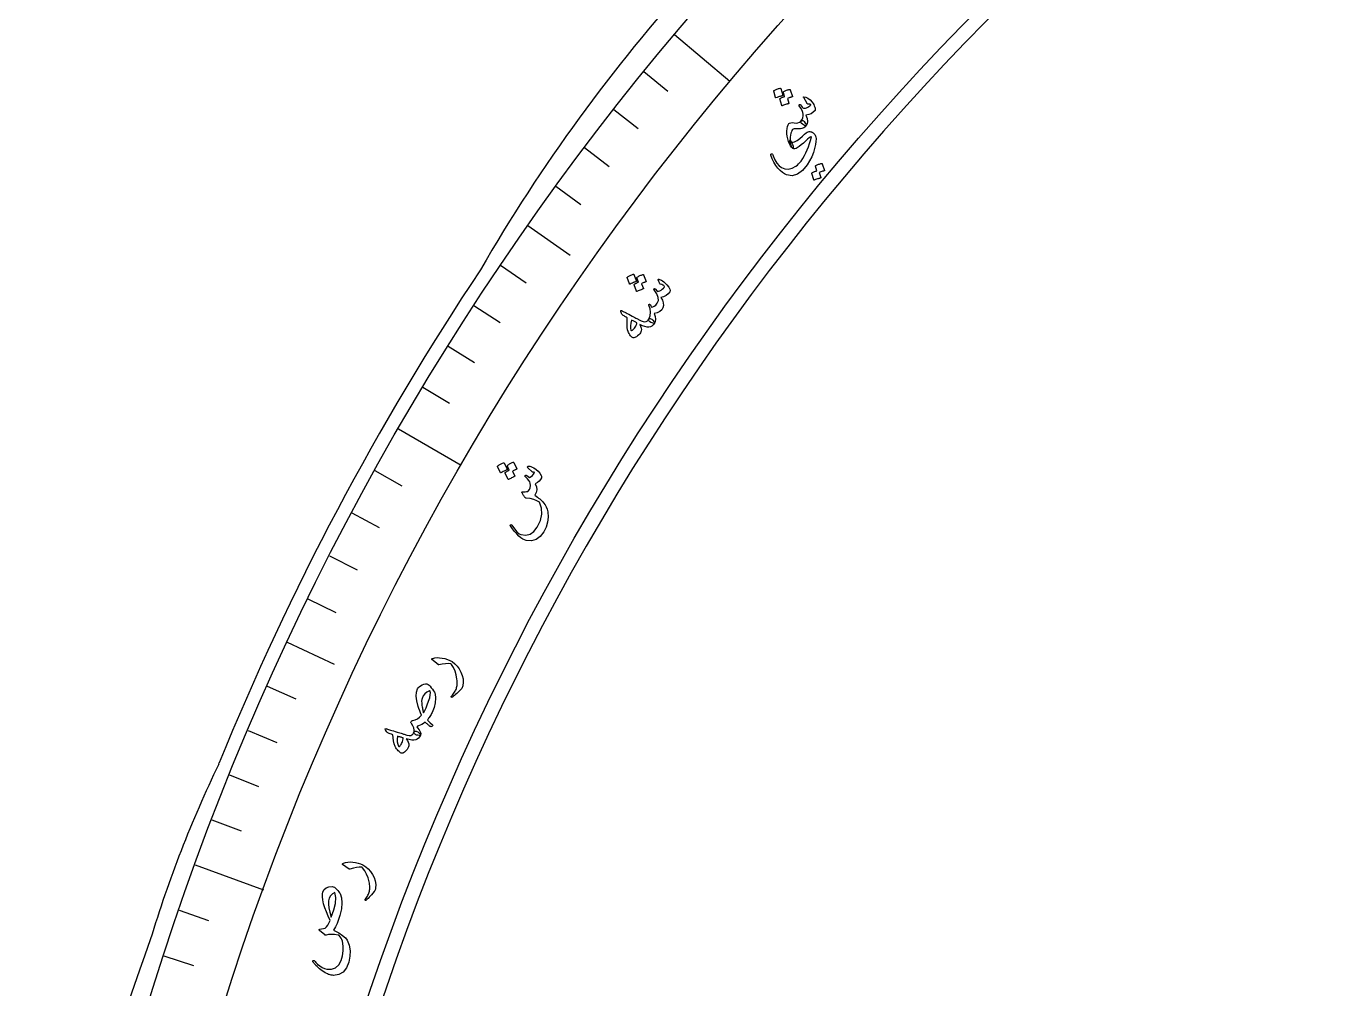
# Model space of a CAD drawing. Header units: millimetres. Extents: x -76 to 76, y -76 to 98.
# Drawn here: x -75.18 to -39.3, y 22.32 to 48.5 of the extents above; entities that cross this region are included whole.
import ezdxf

# ---------------------------------------------------------------- set-up
doc = ezdxf.new("R2010")
doc.units = ezdxf.units.MM
for name, color, linetype in [('CUT_INNER', 6, 'Continuous'), ('CUT_OUTER', 1, 'Continuous'), ('ENGRAVE', 7, 'Continuous'), ('ENGRAVE_FINE', 8, 'Continuous'), ('TEXT', 5, 'Continuous')]:
    doc.layers.add(name, color=color, linetype=linetype)

msp = doc.modelspace()

# ---------------------------------------------------------------- linework, layer by layer
at = {"layer": 'CUT_INNER'}
msp.add_arc((0.0001, -0.0002), 69.0824, 92.275255, 358.242372, dxfattribs=at)
at = {"layer": 'CUT_OUTER'}
msp.add_lwpolyline([(-69.9423, 28.4308), (-69.9289, 28.4641)], dxfattribs=at)
for centre, radius, start, end in [((-22.4868, 18.5562), 46.5909, 137.85452, 149.95848), ((-0.0173, 0.0081), 75.4809, 146.306722, 157.852274), ((-40.3642, 14.1611), 32.8404, 154.24535, 163.20731), ((-11.0458, 1.3635), 64.7164, 159.857567, 172.293319)]:
    msp.add_arc(centre, radius, start, end, dxfattribs=at)
at = {"layer": 'ENGRAVE'}
for points in [[(-57.5414, 48.283), (-56.0272, 47.0124)], [(-61.5306, 43.0842), (-60.374, 42.2744)], [(-65.0515, 37.5575), (-63.3397, 36.5692)], [(-68.0773, 31.7449), (-66.7977, 31.1483)], [(-70.585, 25.6908), (-68.7276, 25.0148)]]:
    msp.add_lwpolyline(points, dxfattribs=at)
for radius in [75.1149, 73.1384, 69.4676]:
    msp.add_circle((0, 0), radius, dxfattribs=at)
at = {"layer": 'ENGRAVE_FINE'}
for points in [[(-58.3753, 47.2714), (-57.717, 46.7383)], [(-59.1914, 46.2454), (-58.5239, 45.7238)], [(-59.9895, 45.2053), (-59.3129, 44.6955)], [(-60.7693, 44.1515), (-60.0839, 43.6535)], [(-62.2731, 42.0037), (-61.5708, 41.53)], [(-62.9967, 40.9105), (-62.2863, 40.4492)], [(-63.7011, 39.8049), (-62.9827, 39.356)], [(-64.3861, 38.6871), (-63.66, 38.2508)], [(-65.697, 36.4165), (-64.9561, 36.0058)], [(-66.3226, 35.2643), (-65.5746, 34.8666)], [(-66.9279, 34.1015), (-66.1731, 33.7169)], [(-67.5129, 32.9282), (-66.7515, 32.5569)], [(-68.6209, 30.552), (-67.847, 30.2075)], [(-69.1437, 29.3497), (-68.3639, 29.0188)], [(-69.6454, 28.1386), (-68.8599, 27.8212)], [(-70.1258, 26.9188), (-69.335, 26.6152)], [(-71.0226, 24.455), (-70.2216, 24.1792)], [(-71.4386, 23.2118), (-70.6329, 22.95)]]:
    msp.add_lwpolyline(points, dxfattribs=at)
at = {"layer": 'TEXT'}
for points in [[(-54.8356, 46.7438), (-54.8358, 46.7475), (-54.8346, 46.7514), (-54.8319, 46.7554), (-54.8277, 46.7595), (-54.8081, 46.7705), (-54.7883, 46.7804), (-54.7684, 46.7893), (-54.7483, 46.7972), (-54.7279, 46.804), (-54.7069, 46.8099), (-54.6854, 46.8147), (-54.6633, 46.8186), (-54.6566, 46.8185), (-54.6515, 46.8169), (-54.648, 46.8139), (-54.6461, 46.8095), (-54.5907, 46.6274), (-54.5909, 46.6227), (-54.5938, 46.6188), (-54.5994, 46.6159), (-54.6077, 46.6139), (-54.6148, 46.6121), (-54.6258, 46.609), (-54.6406, 46.6047), (-54.6592, 46.5991), (-54.6819, 46.592), (-54.7088, 46.5832), (-54.7399, 46.5727), (-54.7752, 46.5606), (-54.7804, 46.5594), (-54.7842, 46.5598), (-54.7866, 46.5618), (-54.7876, 46.5655)], [(-54.5729, 46.7131), (-54.5732, 46.7169), (-54.572, 46.7207), (-54.5692, 46.7247), (-54.565, 46.7288), (-54.5455, 46.7397), (-54.5257, 46.7495), (-54.5058, 46.7583), (-54.4858, 46.7661), (-54.4653, 46.7729), (-54.4444, 46.7787), (-54.4229, 46.7834), (-54.4008, 46.7872), (-54.3954, 46.7869), (-54.3909, 46.785), (-54.3875, 46.7815), (-54.385, 46.7764), (-54.3298, 46.5945), (-54.33, 46.591), (-54.3327, 46.5878), (-54.3378, 46.5851), (-54.3454, 46.5827), (-54.3505, 46.5812), (-54.3585, 46.5788), (-54.3693, 46.5756), (-54.3829, 46.5714), (-54.3993, 46.5663), (-54.4183, 46.5601), (-54.4399, 46.5529), (-54.4642, 46.5445), (-54.4226, 46.4112), (-54.4228, 46.4065), (-54.4257, 46.4027), (-54.4313, 46.3998), (-54.4396, 46.3978), (-54.4467, 46.396), (-54.4576, 46.393), (-54.4724, 46.3886), (-54.491, 46.383), (-54.5136, 46.376), (-54.5404, 46.3673), (-54.5715, 46.3569), (-54.6067, 46.3448), (-54.6112, 46.3443), (-54.6146, 46.3452), (-54.6167, 46.3476), (-54.6177, 46.3513), (-54.666, 46.5292), (-54.6663, 46.533), (-54.6651, 46.5368), (-54.6624, 46.5408), (-54.6582, 46.545), (-54.6444, 46.5527), (-54.6304, 46.5601), (-54.6162, 46.5671), (-54.6017, 46.5738), (-54.587, 46.5799), (-54.5721, 46.5853), (-54.557, 46.5899), (-54.5416, 46.5938)], [(-54.0215, 46.5643), (-54.0256, 46.5725), (-54.026, 46.5786), (-54.0226, 46.5825), (-54.0155, 46.5842), (-53.9611, 46.5782), (-53.9053, 46.552), (-53.848, 46.5056), (-53.7892, 46.4392), (-53.7668, 46.4072), (-53.7478, 46.3749), (-53.7321, 46.3424), (-53.7197, 46.3097), (-53.7111, 46.2783), (-53.7068, 46.2527), (-53.7069, 46.233), (-53.7113, 46.2192), (-53.7588, 46.1667), (-53.8163, 46.1277), (-53.8837, 46.1021), (-53.9613, 46.0898), (-53.9292, 45.995), (-53.9168, 45.915), (-53.924, 45.8497), (-53.9508, 45.7992), (-53.9581, 45.7949), (-53.9691, 45.7947), (-53.9838, 45.7988), (-54.0023, 45.807), (-54.0546, 45.8402), (-54.0876, 45.8705), (-54.1013, 45.8978), (-54.0957, 45.9222), (-54.067, 45.9708), (-54.0475, 46.0187), (-54.0373, 46.0659), (-54.0364, 46.1124), (-54.0457, 46.1614), (-54.0663, 46.2163), (-54.0982, 46.2771), (-54.1414, 46.3438), (-54.1457, 46.3527), (-54.1468, 46.3609), (-54.1447, 46.3685), (-54.1393, 46.3754), (-54.1317, 46.3805), (-54.124, 46.3811), (-54.1164, 46.3772), (-54.1089, 46.3688), (-54.0824, 46.3345), (-54.06, 46.3081), (-54.0415, 46.2897), (-54.0271, 46.2792), (-54.013, 46.2755), (-53.9943, 46.2761), (-53.9708, 46.281), (-53.9426, 46.2902), (-53.912, 46.3042), (-53.8825, 46.322), (-53.8544, 46.3436), (-53.8274, 46.3691), (-53.8273, 46.3692), (-53.827, 46.3695), (-53.8266, 46.37), (-53.826, 46.3707), (-53.8266, 46.3731), (-53.8294, 46.3757), (-53.8345, 46.3785), (-53.8418, 46.3815), (-53.8525, 46.3845), (-53.8676, 46.3871), (-53.8873, 46.3894), (-53.9114, 46.3913), (-53.9157, 46.3917), (-53.9198, 46.3937), (-53.9236, 46.3971), (-53.9271, 46.4021)], [(-54.0943, 45.9238), (-54.07, 45.9381), (-54.0475, 45.9413), (-54.027, 45.9333), (-54.0083, 45.9142), (-53.9768, 45.8689), (-53.9564, 45.8349), (-53.9473, 45.8122), (-53.9495, 45.8008), (-53.9698, 45.7809), (-53.9926, 45.763), (-54.0178, 45.7472), (-54.0453, 45.7334), (-54.0753, 45.7229), (-54.1104, 45.7169), (-54.1509, 45.7152), (-54.1965, 45.718), (-54.241, 45.7202), (-54.2776, 45.7168), (-54.3065, 45.7079), (-54.3276, 45.6935), (-54.3428, 45.6711), (-54.3571, 45.6379), (-54.3704, 45.5939), (-54.3827, 45.5391), (-54.391, 45.485), (-54.3937, 45.4413), (-54.3907, 45.408), (-54.3821, 45.3851), (-54.35, 45.3336), (-54.3262, 45.2865), (-54.3109, 45.2437), (-54.304, 45.2052), (-54.3042, 45.1935), (-54.3063, 45.1867), (-54.3101, 45.1847), (-54.3157, 45.1877), (-54.3495, 45.2171), (-54.3803, 45.2578), (-54.4083, 45.3098), (-54.4334, 45.3731), (-54.4538, 45.4424), (-54.4679, 45.5122), (-54.4756, 45.5826), (-54.4768, 45.6537), (-54.4728, 45.7205), (-54.4629, 45.777), (-54.4472, 45.8231), (-54.4258, 45.8589), (-54.4057, 45.8745), (-54.375, 45.883), (-54.3338, 45.8844), (-54.2821, 45.8785), (-54.2288, 45.8741), (-54.1797, 45.8802), (-54.1349, 45.8967), (-54.0943, 45.9238)], [(-54.1942, 45.1983), (-54.2273, 45.1788), (-54.258, 45.1696), (-54.2863, 45.1707), (-54.3122, 45.182), (-54.3339, 45.203), (-54.3544, 45.2369), (-54.3737, 45.2839), (-54.3918, 45.3439), (-54.3984, 45.3703), (-54.4024, 45.3897), (-54.4036, 45.402), (-54.4021, 45.4073), (-54.3993, 45.4066), (-54.395, 45.4027), (-54.3893, 45.3955), (-54.3821, 45.3851), (-54.3634, 45.3645), (-54.3388, 45.3538), (-54.3085, 45.3529), (-54.2723, 45.3618), (-54.2354, 45.3773), (-54.1987, 45.398), (-54.162, 45.4239), (-54.1254, 45.4549), (-54.0543, 45.5204), (-53.9968, 45.5708), (-53.9529, 45.6062), (-53.9226, 45.6267), (-53.8989, 45.6372), (-53.8747, 45.6425), (-53.8501, 45.6425), (-53.825, 45.6374), (-53.8122, 45.6329), (-53.8001, 45.6276), (-53.7885, 45.6217), (-53.7775, 45.615), (-53.7671, 45.6076), (-53.757, 45.5993), (-53.7473, 45.5901), (-53.738, 45.5801), (-53.7219, 45.5606), (-53.7083, 45.5399), (-53.6973, 45.5178), (-53.6887, 45.4945), (-53.6825, 45.442), (-53.6864, 45.3722), (-53.7003, 45.2851), (-53.7243, 45.1806), (-53.7586, 45.0682), (-53.8035, 44.9571), (-53.8592, 44.8473), (-53.9256, 44.7387), (-54.054, 44.5791), (-54.1904, 44.48), (-54.3353, 44.4412), (-54.4888, 44.463), (-54.5447, 44.4889), (-54.6021, 44.5278), (-54.6612, 44.5799), (-54.7218, 44.645), (-54.7793, 44.7207), (-54.8306, 44.8056), (-54.8756, 44.8998), (-54.9143, 45.0033), (-54.9152, 45.011), (-54.9147, 45.0179), (-54.9128, 45.024), (-54.9094, 45.0293), (-54.9045, 45.0341), (-54.899, 45.037), (-54.8929, 45.0382), (-54.8863, 45.0375), (-54.8797, 45.0333), (-54.872, 45.0224), (-54.8634, 45.0049), (-54.8536, 44.9808), (-54.8046, 44.8721), (-54.7504, 44.7828), (-54.6909, 44.7127), (-54.6264, 44.6617), (-54.5359, 44.6244), (-54.4399, 44.6179), (-54.3384, 44.6421), (-54.2313, 44.697), (-54.1938, 44.7259), (-54.1579, 44.7594), (-54.1236, 44.7976), (-54.0908, 44.8405), (-54.0437, 44.9124), (-54.0003, 44.987), (-53.9605, 45.0643), (-53.9243, 45.1443), (-53.8914, 45.2272), (-53.8615, 45.3131), (-53.8347, 45.402), (-53.8109, 45.4939), (-53.8103, 45.4948), (-53.81, 45.4958), (-53.8098, 45.4971), (-53.8098, 45.4985), (-53.8118, 45.5003), (-53.8157, 45.5014), (-53.8216, 45.5017), (-53.8295, 45.5014), (-53.8449, 45.4935), (-53.8734, 45.4714), (-53.915, 45.435), (-53.9697, 45.3843), (-54.03, 45.3286), (-54.0876, 45.279), (-54.1423, 45.2356), (-54.1942, 45.1983)], [(-53.7, 44.6997), (-53.7003, 44.7033), (-53.6992, 44.7071), (-53.6966, 44.7111), (-53.6926, 44.7151), (-53.6735, 44.7258), (-53.6543, 44.7355), (-53.6349, 44.7442), (-53.6152, 44.7518), (-53.5952, 44.7585), (-53.5747, 44.7642), (-53.5535, 44.7689), (-53.5319, 44.7726), (-53.5264, 44.7723), (-53.522, 44.7704), (-53.5185, 44.767), (-53.516, 44.762), (-53.4564, 44.5829), (-53.4565, 44.5795), (-53.4591, 44.5764), (-53.4641, 44.5737), (-53.4716, 44.5714), (-53.4774, 44.5704), (-53.4863, 44.5682), (-53.498, 44.5647), (-53.5127, 44.5599), (-53.5305, 44.5539), (-53.5516, 44.5466), (-53.576, 44.538), (-53.6037, 44.5281), (-53.558, 44.3881), (-53.5573, 44.3829), (-53.5596, 44.3787), (-53.5647, 44.3756), (-53.5728, 44.3736), (-53.5797, 44.3718), (-53.5904, 44.3688), (-53.6049, 44.3645), (-53.6232, 44.359), (-53.6454, 44.3521), (-53.6716, 44.3435), (-53.702, 44.3332), (-53.7365, 44.3213), (-53.741, 44.3208), (-53.7443, 44.3218), (-53.7465, 44.3241), (-53.7476, 44.3278), (-53.8019, 44.5041), (-53.8022, 44.5078), (-53.8011, 44.5116), (-53.7986, 44.5155), (-53.7945, 44.5196), (-53.7791, 44.5293), (-53.7632, 44.538), (-53.7469, 44.5457), (-53.7303, 44.5525), (-53.7134, 44.5583), (-53.6963, 44.5633), (-53.679, 44.5674), (-53.6616, 44.5708)], [(-58.8239, 41.6681), (-58.8245, 41.6718), (-58.8236, 41.6758), (-58.8213, 41.68), (-58.8175, 41.6845), (-58.7989, 41.6972), (-58.7801, 41.7088), (-58.7611, 41.7195), (-58.7418, 41.7291), (-58.722, 41.7378), (-58.7016, 41.7455), (-58.6806, 41.7523), (-58.659, 41.7581), (-58.6523, 41.7586), (-58.6471, 41.7575), (-58.6433, 41.7548), (-58.641, 41.7506), (-58.5696, 41.5741), (-58.5694, 41.5694), (-58.5719, 41.5653), (-58.5772, 41.5619), (-58.5853, 41.5592), (-58.5923, 41.5567), (-58.6029, 41.5527), (-58.6173, 41.547), (-58.6354, 41.5398), (-58.6573, 41.5307), (-58.6833, 41.5195), (-58.7134, 41.5063), (-58.7474, 41.491), (-58.7525, 41.4894), (-58.7563, 41.4894), (-58.7589, 41.4913), (-58.7602, 41.4948)], [(-58.5595, 41.6612), (-58.5601, 41.6649), (-58.5593, 41.6688), (-58.5569, 41.673), (-58.5531, 41.6775), (-58.5346, 41.6901), (-58.5158, 41.7017), (-58.4967, 41.7122), (-58.4774, 41.7218), (-58.4577, 41.7304), (-58.4373, 41.738), (-58.4163, 41.7447), (-58.3947, 41.7504), (-58.3892, 41.7506), (-58.3846, 41.7491), (-58.3809, 41.7459), (-58.378, 41.7411), (-58.3067, 41.5647), (-58.3066, 41.5613), (-58.309, 41.5579), (-58.3139, 41.5547), (-58.3213, 41.5516), (-58.3262, 41.5497), (-58.3339, 41.5466), (-58.3444, 41.5424), (-58.3576, 41.537), (-58.3734, 41.5305), (-58.3918, 41.5226), (-58.4128, 41.5134), (-58.4362, 41.503), (-58.3828, 41.3739), (-58.3826, 41.3692), (-58.3851, 41.3651), (-58.3905, 41.3617), (-58.3985, 41.359), (-58.4054, 41.3566), (-58.4161, 41.3525), (-58.4304, 41.3469), (-58.4484, 41.3397), (-58.4704, 41.3306), (-58.4963, 41.3195), (-58.5263, 41.3064), (-58.5603, 41.2911), (-58.5648, 41.2903), (-58.5682, 41.2909), (-58.5705, 41.293), (-58.5718, 41.2967), (-58.6359, 41.4696), (-58.6365, 41.4733), (-58.6356, 41.4773), (-58.6333, 41.4815), (-58.6295, 41.486), (-58.6164, 41.4949), (-58.6031, 41.5035), (-58.5896, 41.5118), (-58.5758, 41.5198), (-58.5617, 41.5272), (-58.5473, 41.5339), (-58.5326, 41.5398), (-58.5177, 41.5451)], [(-57.9853, 41.6113), (-57.9852, 41.6169), (-57.9811, 41.6207), (-57.9732, 41.6227), (-57.9614, 41.6228), (-57.9439, 41.6196), (-57.922, 41.6108), (-57.8955, 41.5965), (-57.8646, 41.5767), (-57.8303, 41.5529), (-57.7986, 41.5273), (-57.7695, 41.5001), (-57.7428, 41.4711), (-57.6956, 41.4083), (-57.6671, 41.3557), (-57.6572, 41.3133), (-57.666, 41.2811), (-57.7126, 41.2234), (-57.7682, 41.1789), (-57.8328, 41.1475), (-57.9065, 41.1293), (-57.8658, 41.052), (-57.8432, 40.9786), (-57.8388, 40.9091), (-57.8526, 40.8436), (-57.8851, 40.7876), (-57.936, 40.7436), (-58.0055, 40.7117), (-58.0937, 40.6918), (-58.068, 40.6077), (-58.0578, 40.5358), (-58.0632, 40.4762), (-58.0842, 40.4287), (-58.0948, 40.4236), (-58.1146, 40.4256), (-58.1437, 40.4346), (-58.182, 40.4507), (-58.2168, 40.471), (-58.2381, 40.4922), (-58.2459, 40.5143), (-58.2402, 40.5373), (-58.2027, 40.6296), (-58.1891, 40.7239), (-58.1994, 40.8202), (-58.2337, 40.9187), (-58.2355, 40.9241), (-58.2362, 40.9289), (-58.2356, 40.9332), (-58.2338, 40.9369), (-58.2305, 40.9407), (-58.2266, 40.9435), (-58.2222, 40.9452), (-58.2172, 40.9459), (-58.2067, 40.9409), (-58.1936, 40.9261), (-58.1778, 40.9013), (-58.1594, 40.8665), (-58.1238, 40.8701), (-58.0867, 40.8882), (-58.0479, 40.921), (-58.0075, 40.9684), (-57.9761, 41.0409), (-57.9802, 41.1267), (-58.0198, 41.2258), (-58.0947, 41.3383), (-58.0986, 41.344), (-58.1007, 41.349), (-58.101, 41.3534), (-58.0994, 41.3572), (-58.0955, 41.3617), (-58.0913, 41.365), (-58.0866, 41.367), (-58.0815, 41.3678), (-58.0757, 41.3669), (-58.0704, 41.3651), (-58.0658, 41.3625), (-58.0618, 41.359), (-58.0019, 41.2903), (-57.9697, 41.2977), (-57.9368, 41.3107), (-57.9031, 41.3293), (-57.8686, 41.3535), (-57.8387, 41.3797), (-57.82, 41.4024), (-57.8124, 41.4218), (-57.816, 41.4379), (-57.8292, 41.4517), (-57.852, 41.4656), (-57.8845, 41.4796), (-57.9267, 41.4937), (-57.9351, 41.5026), (-57.9477, 41.5251), (-57.9644, 41.5613), (-57.9853, 41.6113)], [(-58.9941, 40.7432), (-58.9979, 40.761), (-58.9936, 40.77), (-58.9812, 40.7702), (-58.9609, 40.7616), (-58.9493, 40.7554), (-58.9331, 40.747), (-58.9124, 40.7364), (-58.8871, 40.7236), (-58.857, 40.7083), (-58.8222, 40.6903), (-58.7824, 40.6695), (-58.7378, 40.6461), (-58.694, 40.6231), (-58.6547, 40.6024), (-58.6201, 40.5842), (-58.5901, 40.5683), (-58.5648, 40.5549), (-58.5443, 40.544), (-58.5287, 40.5356), (-58.5178, 40.5298), (-58.4484, 40.4949), (-58.3904, 40.4736), (-58.3438, 40.466), (-58.3086, 40.4721), (-58.2905, 40.4809), (-58.273, 40.4947), (-58.2562, 40.5135), (-58.2402, 40.5373), (-58.2282, 40.5496), (-58.2139, 40.5556), (-58.1974, 40.5551), (-58.1785, 40.5482), (-58.1583, 40.5364), (-58.1394, 40.5222), (-58.1217, 40.5058), (-58.1054, 40.487), (-58.0929, 40.4689), (-58.0852, 40.4531), (-58.0823, 40.4397), (-58.0842, 40.4287), (-58.116, 40.3839), (-58.1513, 40.3507), (-58.19, 40.3291), (-58.2322, 40.3192), (-58.2826, 40.3212), (-58.3415, 40.3347), (-58.4087, 40.3598), (-58.4844, 40.3963), (-58.4597, 40.3431), (-58.4442, 40.2956), (-58.4379, 40.2539), (-58.4407, 40.2178), (-58.4498, 40.1932), (-58.4646, 40.1672), (-58.4853, 40.1397), (-58.5117, 40.1108), (-58.5424, 40.0822), (-58.5708, 40.06), (-58.5967, 40.0441), (-58.6202, 40.0345), (-58.6441, 40.0301), (-58.6654, 40.0309), (-58.6841, 40.037), (-58.7002, 40.0483), (-58.7178, 40.0662), (-58.7355, 40.0883), (-58.7535, 40.1148), (-58.7718, 40.1457), (-58.7892, 40.178), (-58.8023, 40.2049), (-58.8111, 40.2263), (-58.8157, 40.2423), (-58.8257, 40.3203), (-58.83, 40.4008), (-58.8285, 40.484), (-58.8213, 40.5698), (-58.8563, 40.5905), (-58.8862, 40.6087), (-58.9111, 40.6245), (-58.931, 40.6377), (-58.9468, 40.6501), (-58.9595, 40.6632), (-58.9692, 40.6771), (-58.9757, 40.6918)], [(-58.7069, 40.5089), (-58.7288, 40.4308), (-58.739, 40.3589), (-58.7376, 40.2931), (-58.7245, 40.2336), (-58.721, 40.2279), (-58.7164, 40.2248), (-58.7105, 40.2245), (-58.7035, 40.2269), (-58.6832, 40.2397), (-58.6638, 40.2553), (-58.6451, 40.2738), (-58.6273, 40.2949), (-58.6102, 40.3189), (-58.594, 40.3457), (-58.5785, 40.3753), (-58.5638, 40.4076), (-58.5622, 40.413), (-58.5614, 40.4194), (-58.5616, 40.4268), (-58.5628, 40.4351), (-58.5777, 40.4439), (-58.5935, 40.4528), (-58.6102, 40.4619), (-58.6278, 40.471), (-58.6463, 40.4803), (-58.6656, 40.4897), (-58.6858, 40.4992), (-58.7069, 40.5089)], [(-62.351, 36.5258), (-62.352, 36.5294), (-62.3514, 36.5334), (-62.3494, 36.5379), (-62.346, 36.5427), (-62.3286, 36.557), (-62.3109, 36.5702), (-62.2928, 36.5825), (-62.2744, 36.5939), (-62.2554, 36.6042), (-62.2357, 36.6137), (-62.2154, 36.6223), (-62.1943, 36.63), (-62.1877, 36.6311), (-62.1824, 36.6305), (-62.1784, 36.6281), (-62.1757, 36.6241), (-62.0894, 36.4542), (-62.0888, 36.4495), (-62.091, 36.4452), (-62.0961, 36.4414), (-62.1039, 36.4379), (-62.1106, 36.4349), (-62.1208, 36.4299), (-62.1347, 36.423), (-62.1521, 36.4142), (-62.1732, 36.4032), (-62.1982, 36.3898), (-62.227, 36.3739), (-62.2597, 36.3557), (-62.2646, 36.3536), (-62.2684, 36.3534), (-62.2711, 36.355), (-62.2728, 36.3584)], [(-62.0869, 36.5419), (-62.0878, 36.5456), (-62.0872, 36.5496), (-62.0853, 36.554), (-62.0818, 36.5588), (-62.0644, 36.573), (-62.0467, 36.5862), (-62.0286, 36.5984), (-62.0102, 36.6096), (-61.9912, 36.6199), (-61.9716, 36.6293), (-61.9512, 36.6378), (-61.9302, 36.6454), (-61.9247, 36.6461), (-61.92, 36.645), (-61.916, 36.6422), (-61.9127, 36.6376), (-61.8266, 36.4679), (-61.8262, 36.4644), (-61.8283, 36.4608), (-61.8329, 36.4572), (-61.84, 36.4535), (-61.8447, 36.4511), (-61.8522, 36.4474), (-61.8622, 36.4423), (-61.8749, 36.4358), (-61.8902, 36.4278), (-61.9078, 36.4183), (-61.9279, 36.4074), (-61.9504, 36.3949), (-61.8862, 36.2707), (-61.8856, 36.266), (-61.8878, 36.2618), (-61.8928, 36.2579), (-61.9006, 36.2545), (-61.9073, 36.2514), (-61.9175, 36.2465), (-61.9313, 36.2396), (-61.9487, 36.2308), (-61.9698, 36.2199), (-61.9947, 36.2065), (-62.0234, 36.1908), (-62.056, 36.1726), (-62.0604, 36.1713), (-62.0639, 36.1717), (-62.0665, 36.1736), (-62.068, 36.1772), (-62.1466, 36.3441), (-62.1475, 36.3477), (-62.147, 36.3518), (-62.1451, 36.3562), (-62.1416, 36.361), (-62.1294, 36.3711), (-62.1169, 36.3808), (-62.1041, 36.3903), (-62.091, 36.3994), (-62.0776, 36.408), (-62.0638, 36.416), (-62.0497, 36.4232), (-62.0352, 36.4298)], [(-61.5259, 36.4951), (-61.532, 36.503), (-61.5352, 36.5104), (-61.5357, 36.5175), (-61.5333, 36.5241), (-61.5278, 36.5312), (-61.5212, 36.5361), (-61.5135, 36.5387), (-61.5046, 36.5392), (-61.4758, 36.5361), (-61.4433, 36.5268), (-61.407, 36.5113), (-61.3671, 36.4895), (-61.3057, 36.4476), (-61.2523, 36.3997), (-61.2067, 36.3457), (-61.1689, 36.2857), (-61.1615, 36.2685), (-61.1576, 36.252), (-61.1572, 36.2365), (-61.1602, 36.2217), (-61.1836, 36.1757), (-61.2197, 36.1325), (-61.2684, 36.0922), (-61.3298, 36.0547), (-61.2937, 35.9716), (-61.2836, 35.8925), (-61.2996, 35.8175), (-61.3415, 35.7464), (-61.3044, 35.7216), (-61.2693, 35.6967), (-61.2364, 35.6716), (-61.2055, 35.6464), (-61.1764, 35.6209), (-61.149, 35.595), (-61.1231, 35.5686), (-61.0989, 35.5419), (-61.0581, 35.4887), (-61.0258, 35.4303), (-61.002, 35.3666), (-60.9868, 35.2976), (-60.9767, 35.1514), (-60.9909, 35.0113), (-61.0294, 34.8772), (-61.0922, 34.749), (-61.1905, 34.6203), (-61.3032, 34.5382), (-61.4303, 34.5025), (-61.5719, 34.5135), (-61.6164, 34.5291), (-61.665, 34.5548), (-61.7175, 34.5906), (-61.7741, 34.6365), (-61.833, 34.6923), (-61.8907, 34.7567), (-61.947, 34.83), (-62.002, 34.9119), (-62.0051, 34.9177), (-62.0064, 34.9235), (-62.006, 34.9291), (-62.0038, 34.9347), (-62.0004, 34.9396), (-61.9965, 34.9433), (-61.992, 34.9458), (-61.9871, 34.9471), (-61.9812, 34.9465), (-61.9759, 34.9444), (-61.9711, 34.9408), (-61.9668, 34.9357), (-61.8923, 34.829), (-61.826, 34.75), (-61.7681, 34.6988), (-61.7185, 34.6751), (-61.5873, 34.6621), (-61.4699, 34.6916), (-61.3664, 34.7635), (-61.2764, 34.8779), (-61.1879, 35.0589), (-61.1477, 35.2323), (-61.1558, 35.3982), (-61.2124, 35.5568), (-61.2858, 35.5991), (-61.3701, 35.6321), (-61.4653, 35.6558), (-61.5714, 35.6702), (-61.5826, 35.6707), (-61.5918, 35.6728), (-61.5989, 35.6765), (-61.6038, 35.6816), (-61.6185, 35.7032), (-61.6322, 35.7237), (-61.6449, 35.743), (-61.6566, 35.7611), (-61.6671, 35.7779), (-61.6761, 35.7932), (-61.6837, 35.8071), (-61.6898, 35.8195), (-61.6919, 35.8257), (-61.6912, 35.8307), (-61.688, 35.8345), (-61.6821, 35.837), (-61.6782, 35.8379), (-61.6725, 35.8388), (-61.6649, 35.8399), (-61.6553, 35.8411), (-61.644, 35.8421), (-61.6311, 35.8429), (-61.6165, 35.8433), (-61.6003, 35.8433), (-61.5686, 35.8442), (-61.5447, 35.8464), (-61.5285, 35.8501), (-61.52, 35.8553), (-61.4883, 35.9004), (-61.4687, 35.9526), (-61.4611, 36.0118), (-61.4655, 36.0781), (-61.4768, 36.1079), (-61.5019, 36.1454), (-61.5407, 36.1908), (-61.5933, 36.2441), (-61.5983, 36.2491), (-61.6015, 36.2551), (-61.6031, 36.2618), (-61.6029, 36.2694), (-61.6018, 36.276), (-61.5994, 36.2815), (-61.5958, 36.286), (-61.591, 36.2895), (-61.5756, 36.2898), (-61.5526, 36.2798), (-61.5223, 36.2596), (-61.4844, 36.2292), (-61.4402, 36.2527), (-61.4023, 36.2833), (-61.3705, 36.3209), (-61.345, 36.3656), (-61.3586, 36.3729), (-61.3704, 36.3776), (-61.3804, 36.3796), (-61.3885, 36.3791), (-61.3967, 36.3777), (-61.4037, 36.3782), (-61.4097, 36.3806), (-61.4146, 36.3847)], [(-64.1392, 31.2753), (-64.1422, 31.278), (-64.1442, 31.2807), (-64.1455, 31.2832), (-64.1459, 31.2856), (-64.1438, 31.2912), (-64.1382, 31.2966), (-64.1293, 31.3018), (-64.1168, 31.3067), (-64.0587, 31.3214), (-63.9966, 31.328), (-63.9303, 31.3268), (-63.86, 31.3176), (-63.7873, 31.3016), (-63.7186, 31.2799), (-63.6538, 31.2525), (-63.593, 31.2194), (-63.5195, 31.1625), (-63.4545, 31.0965), (-63.3982, 31.0214), (-63.3503, 30.9371), (-63.3138, 30.8466), (-63.2935, 30.7537), (-63.2892, 30.6582), (-63.301, 30.5602), (-63.307, 30.5353), (-63.3165, 30.5121), (-63.3296, 30.4907), (-63.3463, 30.4709), (-63.3897, 30.4278), (-63.4293, 30.389), (-63.4651, 30.3546), (-63.4973, 30.3246), (-63.5256, 30.2991), (-63.55, 30.2783), (-63.5707, 30.2622), (-63.5874, 30.2507), (-63.5919, 30.2488), (-63.5958, 30.2478), (-63.5994, 30.2477), (-63.6025, 30.2486), (-63.606, 30.2507), (-63.6089, 30.2534), (-63.6113, 30.2567), (-63.6131, 30.2606), (-63.6139, 30.2649), (-63.6131, 30.2693), (-63.6108, 30.2738), (-63.6069, 30.2785), (-63.5828, 30.3067), (-63.5609, 30.3341), (-63.5411, 30.3609), (-63.5236, 30.387), (-63.5082, 30.4126), (-63.4948, 30.438), (-63.4833, 30.4632), (-63.4739, 30.4882), (-63.4662, 30.5141), (-63.4602, 30.5417), (-63.4558, 30.5711), (-63.453, 30.6023), (-63.4519, 30.6353), (-63.4527, 30.6703), (-63.4553, 30.7072), (-63.4597, 30.7461), (-63.4798, 30.8589), (-63.5107, 30.9624), (-63.5526, 31.0565), (-63.6054, 31.1412), (-63.6101, 31.1473), (-63.6164, 31.1525), (-63.6244, 31.1566), (-63.6339, 31.1599), (-63.6969, 31.1661), (-63.7713, 31.1638), (-63.8572, 31.153), (-63.9546, 31.1336), (-63.9603, 31.1334), (-63.965, 31.1339), (-63.9688, 31.1352), (-63.9716, 31.1372)], [(-64.5364, 30.477), (-64.5184, 30.5048), (-64.4908, 30.5327), (-64.4534, 30.5607), (-64.4064, 30.5888), (-64.3585, 30.6102), (-64.3158, 30.6195), (-64.2783, 30.6165), (-64.246, 30.6014), (-64.2175, 30.5779), (-64.1874, 30.5478), (-64.1557, 30.5111), (-64.1225, 30.4679), (-64.0932, 30.4259), (-64.0715, 30.3919), (-64.0574, 30.3658), (-64.0509, 30.3478), (-64.0391, 30.228), (-64.0496, 30.102), (-64.0823, 29.9698), (-64.1371, 29.8312), (-64.1504, 29.804), (-64.1645, 29.7774), (-64.1794, 29.7515), (-64.1952, 29.7262), (-64.2116, 29.7017), (-64.2285, 29.6781), (-64.2459, 29.6552), (-64.2638, 29.6331), (-64.2502, 29.616), (-64.2234, 29.5896), (-64.1834, 29.554), (-64.1302, 29.5092), (-64.1204, 29.4992), (-64.1172, 29.4882), (-64.1206, 29.4762), (-64.1305, 29.4632), (-64.1431, 29.454), (-64.1564, 29.4498), (-64.1703, 29.4504), (-64.1849, 29.4559), (-64.2011, 29.4672), (-64.2176, 29.4796), (-64.2346, 29.493), (-64.2519, 29.5074), (-64.2694, 29.523), (-64.287, 29.5397), (-64.3046, 29.5577), (-64.3223, 29.5768), (-64.3667, 29.5402), (-64.412, 29.5104), (-64.4582, 29.4873), (-64.5055, 29.4711), (-64.5206, 29.4668), (-64.5323, 29.4619), (-64.5405, 29.4563), (-64.5453, 29.4499), (-64.5462, 29.4434), (-64.5438, 29.4353), (-64.538, 29.4258), (-64.5289, 29.4147), (-64.4829, 29.3596), (-64.455, 29.3094), (-64.4452, 29.264), (-64.4535, 29.2234), (-64.457, 29.2191), (-64.4633, 29.2157), (-64.4724, 29.2133), (-64.4842, 29.2119), (-64.524, 29.2148), (-64.5565, 29.221), (-64.5818, 29.2306), (-64.5997, 29.2434), (-64.6132, 29.2594), (-64.6222, 29.2744), (-64.6266, 29.2886), (-64.6265, 29.3018), (-64.6228, 29.3578), (-64.6335, 29.4155), (-64.6588, 29.4749), (-64.6986, 29.5361), (-64.7061, 29.5486), (-64.7097, 29.5614), (-64.7093, 29.5745), (-64.7051, 29.5878), (-64.6971, 29.6007), (-64.6861, 29.6104), (-64.6721, 29.6171), (-64.6553, 29.6207), (-64.5943, 29.636), (-64.5354, 29.6643), (-64.4785, 29.7057), (-64.4238, 29.7602), (-64.4491, 29.8223), (-64.4719, 29.8823), (-64.4923, 29.94), (-64.5102, 29.9954), (-64.5476, 30.1496), (-64.5643, 30.2813), (-64.5605, 30.3905), (-64.5364, 30.477)], [(-64.2065, 30.4238), (-64.2757, 30.388), (-64.3326, 30.3423), (-64.3772, 30.2866), (-64.4095, 30.221), (-64.4168, 30.1877), (-64.4193, 30.144), (-64.4171, 30.09), (-64.41, 30.0256), (-64.4052, 29.9921), (-64.4004, 29.9612), (-64.3955, 29.9329), (-64.3905, 29.9072), (-64.3854, 29.8841), (-64.38, 29.8635), (-64.3743, 29.8453), (-64.3683, 29.8296), (-64.334, 29.8877), (-64.2995, 29.959), (-64.2648, 30.0435), (-64.2299, 30.1414), (-64.2007, 30.2374), (-64.184, 30.3147), (-64.1798, 30.3732), (-64.1883, 30.4129), (-64.191, 30.4195), (-64.1949, 30.4236), (-64.2001, 30.425), (-64.2065, 30.4238)], [(-65.4053, 29.3676), (-65.4123, 29.3844), (-65.4097, 29.3941), (-65.3976, 29.3965), (-65.376, 29.3918), (-65.3635, 29.3877), (-65.346, 29.3824), (-65.3237, 29.3757), (-65.2965, 29.3677), (-65.2642, 29.3581), (-65.2266, 29.3467), (-65.1838, 29.3335), (-65.1357, 29.3186), (-65.0884, 29.3039), (-65.0461, 29.2907), (-65.0087, 29.279), (-64.9763, 29.2689), (-64.949, 29.2602), (-64.9269, 29.2533), (-64.91, 29.2479), (-64.8983, 29.2441), (-64.8237, 29.2224), (-64.7628, 29.212), (-64.7156, 29.2129), (-64.6821, 29.2253), (-64.6658, 29.2373), (-64.6511, 29.254), (-64.638, 29.2755), (-64.6265, 29.3018), (-64.617, 29.3162), (-64.6041, 29.3246), (-64.5877, 29.3271), (-64.5679, 29.3238), (-64.5459, 29.3158), (-64.5247, 29.3053), (-64.5044, 29.2923), (-64.4849, 29.2768), (-64.4693, 29.2613), (-64.4589, 29.2472), (-64.4536, 29.2345), (-64.4535, 29.2234), (-64.4766, 29.1735), (-64.5053, 29.1344), (-64.5395, 29.1062), (-64.5792, 29.0888), (-64.6291, 29.0816), (-64.6895, 29.0843), (-64.7601, 29.0967), (-64.8411, 29.1189), (-64.8072, 29.0711), (-64.7834, 29.0272), (-64.7696, 28.9872), (-64.7658, 28.9513), (-64.7703, 28.9255), (-64.7802, 28.8972), (-64.7955, 28.8664), (-64.8162, 28.8331), (-64.8413, 28.7995), (-64.8651, 28.7725), (-64.8877, 28.7521), (-64.9091, 28.7384), (-64.9318, 28.7298), (-64.9529, 28.7267), (-64.9724, 28.7293), (-64.9903, 28.7375), (-65.0108, 28.7519), (-65.0323, 28.7705), (-65.0548, 28.7933), (-65.0783, 28.8203), (-65.1013, 28.849), (-65.1191, 28.873), (-65.1317, 28.8925), (-65.1391, 28.9073), (-65.163, 28.9822), (-65.1818, 29.0607), (-65.1955, 29.1427), (-65.204, 29.2284), (-65.2421, 29.2424), (-65.2748, 29.2549), (-65.3021, 29.2659), (-65.3241, 29.2753), (-65.3419, 29.2846), (-65.3568, 29.2952), (-65.3688, 29.3071), (-65.3779, 29.3204)], [(-65.0804, 29.1892), (-65.0878, 29.1085), (-65.0848, 29.0359), (-65.0714, 28.9715), (-65.0477, 28.9153), (-65.0433, 28.9103), (-65.0382, 28.9082), (-65.0324, 28.9089), (-65.0259, 28.9125), (-65.0083, 28.9288), (-64.992, 28.9477), (-64.977, 28.9692), (-64.9633, 28.9933), (-64.9509, 29.02), (-64.9398, 29.0492), (-64.9299, 29.0811), (-64.9213, 29.1156), (-64.9207, 29.1212), (-64.9211, 29.1276), (-64.9227, 29.1348), (-64.9253, 29.1428), (-64.9416, 29.1488), (-64.9588, 29.1547), (-64.9768, 29.1605), (-64.9958, 29.1663), (-65.0156, 29.1721), (-65.0363, 29.1779), (-65.0579, 29.1836), (-65.0804, 29.1892)], [(-66.5697, 25.6995), (-66.5728, 25.702), (-66.5751, 25.7045), (-66.5766, 25.7069), (-66.5772, 25.7093), (-66.5756, 25.715), (-66.5705, 25.7209), (-66.562, 25.7268), (-66.55, 25.7328), (-66.4934, 25.7523), (-66.432, 25.7642), (-66.3659, 25.7686), (-66.295, 25.7655), (-66.2212, 25.7557), (-66.1509, 25.7399), (-66.084, 25.7182), (-66.0206, 25.6904), (-65.9425, 25.64), (-65.8722, 25.5798), (-65.8096, 25.5097), (-65.7548, 25.4298), (-65.7108, 25.3428), (-65.6825, 25.2519), (-65.6701, 25.1571), (-65.6735, 25.0585), (-65.6774, 25.0332), (-65.6849, 25.0092), (-65.6962, 24.9868), (-65.7111, 24.9657), (-65.7506, 24.9189), (-65.7868, 24.8769), (-65.8196, 24.8396), (-65.849, 24.807), (-65.8751, 24.7792), (-65.8977, 24.7564), (-65.9169, 24.7386), (-65.9326, 24.7257), (-65.9368, 24.7234), (-65.9407, 24.7221), (-65.9442, 24.7217), (-65.9474, 24.7223), (-65.9511, 24.7241), (-65.9543, 24.7266), (-65.9569, 24.7297), (-65.959, 24.7334), (-65.9601, 24.7376), (-65.9597, 24.742), (-65.9578, 24.7467), (-65.9544, 24.7517), (-65.9327, 24.7818), (-65.9132, 24.8111), (-65.8958, 24.8394), (-65.8806, 24.8669), (-65.8674, 24.8937), (-65.8562, 24.9202), (-65.847, 24.9463), (-65.8397, 24.972), (-65.8343, 24.9984), (-65.8306, 25.0264), (-65.8287, 25.0561), (-65.8286, 25.0874), (-65.8303, 25.1205), (-65.8341, 25.1553), (-65.8398, 25.1918), (-65.8475, 25.2301), (-65.8771, 25.3408), (-65.9167, 25.4413), (-65.9665, 25.5315), (-66.0264, 25.6115), (-66.0315, 25.6171), (-66.0383, 25.6217), (-66.0465, 25.6252), (-66.0564, 25.6276), (-66.1196, 25.6284), (-66.1935, 25.6198), (-66.2782, 25.6017), (-66.3736, 25.5741), (-66.3792, 25.5734), (-66.384, 25.5736), (-66.3879, 25.5745), (-66.3909, 25.5762)], [(-67.1096, 24.9538), (-67.0736, 25.0195), (-67.0192, 25.0663), (-66.9465, 25.0943), (-66.8554, 25.1034), (-66.8244, 25.0966), (-66.7927, 25.081), (-66.7604, 25.0568), (-66.7274, 25.0238), (-66.6969, 24.9886), (-66.672, 24.9579), (-66.6529, 24.9315), (-66.6394, 24.9096), (-66.6004, 24.7965), (-66.5885, 24.6589), (-66.6034, 24.4965), (-66.6449, 24.3094), (-66.6788, 24.2001), (-66.7182, 24.0981), (-66.7633, 24.0034), (-66.814, 23.9161), (-66.6761, 23.8419), (-66.5691, 23.7716), (-66.4929, 23.7052), (-66.4475, 23.6426), (-66.3931, 23.5018), (-66.3673, 23.3548), (-66.37, 23.2015), (-66.4012, 23.0418), (-66.4643, 22.8841), (-66.555, 22.772), (-66.6739, 22.7054), (-66.8209, 22.6843), (-66.8421, 22.6854), (-66.864, 22.6878), (-66.8863, 22.6916), (-66.9092, 22.6966), (-66.9325, 22.703), (-66.9558, 22.7112), (-66.9793, 22.7211), (-67.0029, 22.7327), (-67.0442, 22.7545), (-67.0842, 22.7781), (-67.1229, 22.8035), (-67.1603, 22.8306), (-67.1963, 22.8594), (-67.2308, 22.8896), (-67.2639, 22.9214), (-67.2954, 22.9545), (-67.308, 22.9688), (-67.3199, 22.9827), (-67.331, 22.9962), (-67.3414, 23.0093), (-67.3512, 23.0219), (-67.3604, 23.0339), (-67.3689, 23.0453), (-67.3768, 23.056), (-67.3809, 23.0631), (-67.3827, 23.0697), (-67.3822, 23.0758), (-67.3793, 23.0814), (-67.3748, 23.0868), (-67.37, 23.0905), (-67.365, 23.0924), (-67.3598, 23.0926), (-67.3544, 23.0913), (-67.3488, 23.0888), (-67.3431, 23.0852), (-67.3372, 23.0804), (-67.3201, 23.0582), (-67.3005, 23.036), (-67.2784, 23.0138), (-67.2538, 22.9916), (-67.1888, 22.9404), (-67.1247, 22.9008), (-67.0614, 22.8725), (-66.999, 22.8556), (-66.8703, 22.8531), (-66.7629, 22.8918), (-66.6767, 22.9716), (-66.6116, 23.0926), (-66.5744, 23.2184), (-66.5559, 23.3469), (-66.556, 23.4781), (-66.5748, 23.6123), (-66.5871, 23.6552), (-66.6064, 23.6953), (-66.6325, 23.7325), (-66.6654, 23.767), (-66.6702, 23.7713), (-66.6766, 23.7749), (-66.6848, 23.7776), (-66.6946, 23.7796), (-66.7898, 23.7939), (-66.876, 23.799), (-66.953, 23.7949), (-67.021, 23.7817), (-67.0337, 23.7788), (-67.0441, 23.7782), (-67.0524, 23.7798), (-67.0584, 23.7838), (-67.1996, 23.9035), (-67.2088, 23.9167), (-67.2108, 23.9271), (-67.2057, 23.9347), (-67.1935, 23.9395), (-67.0419, 23.9685), (-67.0092, 24.0012), (-66.9769, 24.0467), (-66.945, 24.1049), (-66.9135, 24.1759), (-66.9664, 24.293), (-67.0129, 24.4082), (-67.0529, 24.5215), (-67.0864, 24.633), (-67.1102, 24.7367), (-67.122, 24.8248), (-67.1218, 24.8972), (-67.1096, 24.9538)], [(-66.7805, 24.942), (-66.8495, 24.8984), (-66.9011, 24.8452), (-66.9354, 24.7824), (-66.9523, 24.71), (-66.9535, 24.6253), (-66.9416, 24.5234), (-66.9163, 24.4045), (-66.8778, 24.2685), (-66.8057, 24.4643), (-66.7654, 24.6416), (-66.7569, 24.8008), (-66.7805, 24.942)]]:
    msp.add_lwpolyline(points, close=True, dxfattribs=at)

doc.saveas('drawing.dxf')
